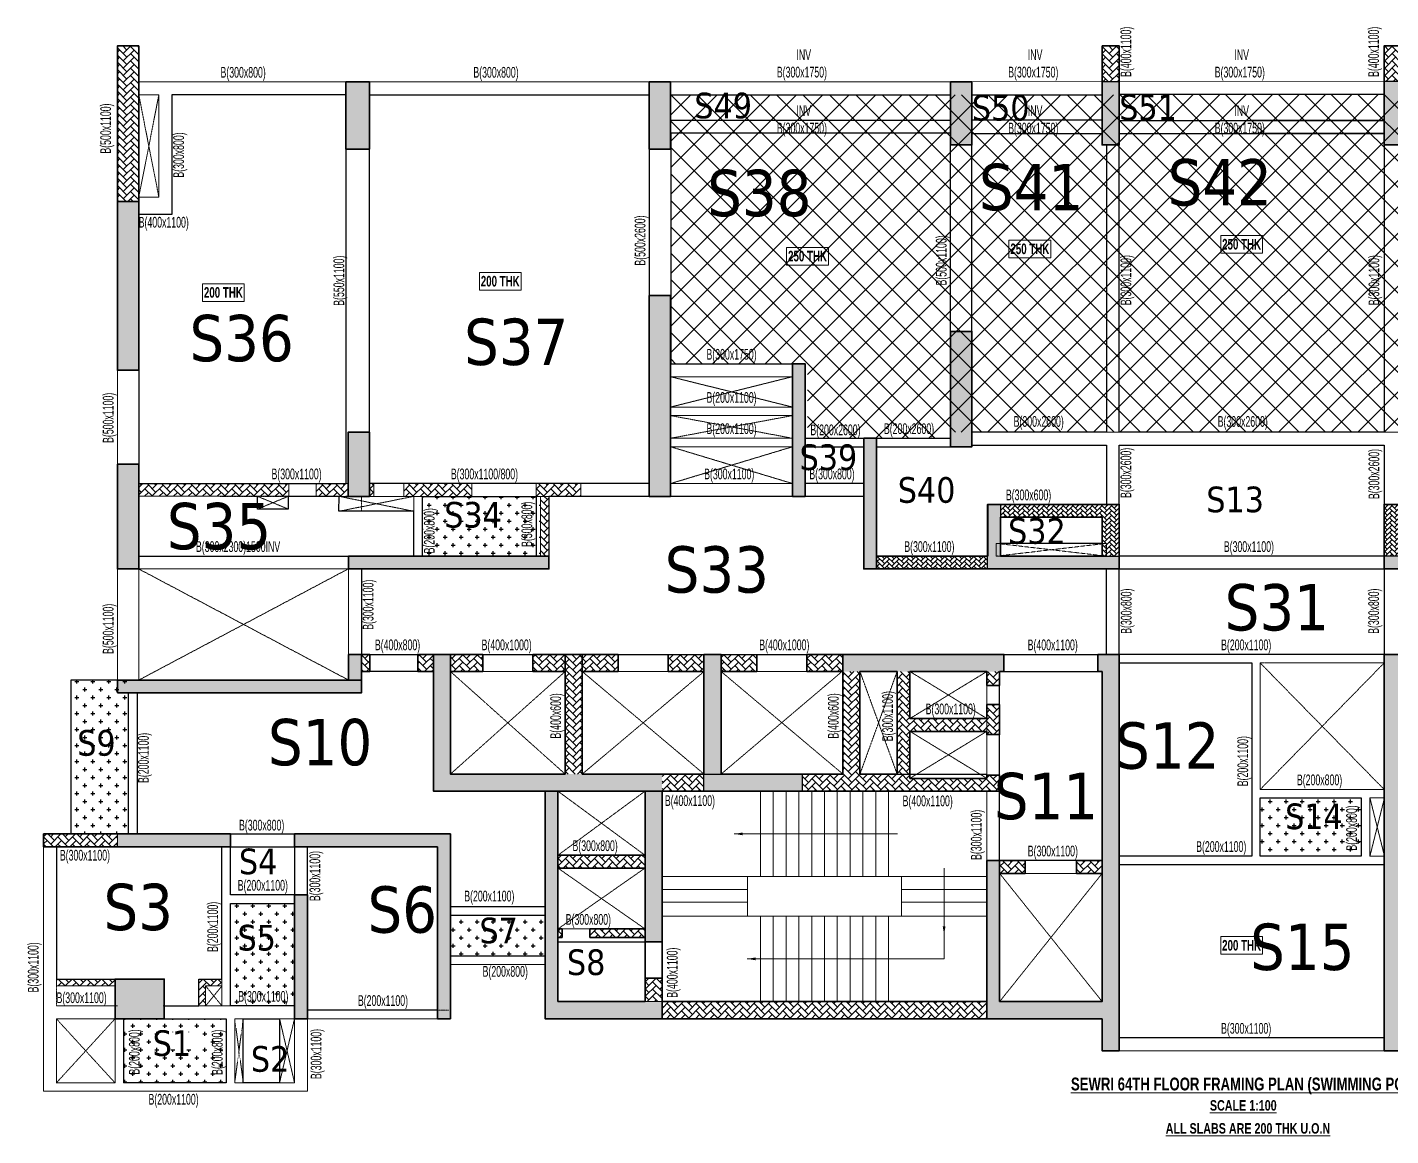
# Model space of a CAD drawing. Header units: millimetres. Extents: x -11 to 66967, y 39 to 25981.
# Drawn here: x -11 to 31904, y 39 to 25981 of the extents above; entities that cross this region are included whole.
import ezdxf

# ---------------------------------------------------------------- set-up
doc = ezdxf.new("R2010")
doc.units = ezdxf.units.MM
doc.linetypes.add('HIDDEN', pattern=[0.375, 0.25, -0.125])
for name, color, linetype, lineweight in [('A-ANNO-DIMS', 8, 'Continuous', 15), ('A-DETL-MISC', 35, 'Continuous', 15), ('A-FLOR-IDEN', 11, 'Continuous', 9), ('A-HIDD-ABVE', 8, 'HIDDEN', 20), ('G-ANNO-TEXT', 231, 'Continuous', 9), ('S-BEAM', 7, 'Continuous', 18), ('S-BEAM-IDEN', 2, 'Continuous', 9), ('S-COL HATCH', 9, 'Continuous', 0), ('S-COLS', 5, 'Continuous', 35)]:
    doc.layers.add(name, color=color, linetype=linetype, lineweight=lineweight)
doc.layers.add('changes', color=7, linetype='Continuous')
doc.layers.add('SUNK SLAB', color=8, linetype='Continuous')
doc.styles.add('Dim.s & Anno.(Misc.)', font='ARIALN.TTF')
doc.styles.add('Swis721 LtCn BT', font='swisscl.ttf', dxfattribs={"width": 0.9, "height": 233.355162})
doc.styles.add('Swis721 LtCn BT_2', font='swisscl.ttf', dxfattribs={"height": 244.992296})
doc.styles.add('Swis721 LtCn BT_B', font='', dxfattribs={"width": 0.9, "height": 246.918336})
doc.styles.get('Swis721 LtCn BT_B').set_extended_font_data('Swis721 LtCn BT', bold=True)
doc.dimstyles.new('A-GFC-100', dxfattribs={"dimscale": 100, "dimtxt": 1.75, "dimasz": 1.5, "dimexe": 1.5, "dimexo": 0, "dimgap": 1, "dimtad": 1, "dimdsep": 46, "dimtxsty": 'Dim.s & Anno.(Misc.)', "dimblk": 'ARCHTICK', "dimcen": 0, "dimdle": 1.5, "dimclrd": 256, "dimclre": 8, "dimclrt": 6, "dimazin": 2, "dimtfac": 1, "dimtix": 1, "dimtmove": 2, "dimatfit": 3, "dimfxl": 1, "dimtolj": 1, "dimlwd": -1, "dimlwe": 9, "dimarcsym": 0})
pattern_1 = [(45, (-31792792.5, 20735559.75), (0, 169.7056275), [360, -120]), (135, (-31792707.64, 20735644.6), (1e-14, 169.7056275), [360, -120])]
pattern_2 = [(45, (-31792792.494, 20735559.75), (0, 113.13708499), [240, -80]), (135, (-31792735.926, 20735616.32), (9e-15, 113.13708499), [240, -80])]
pattern_3 = [(45, (-31609283, 20752631.54), (0, 169.7056275), [360, -120]), (135, (-31609198.14, 20752716.4), (1e-14, 169.7056275), [360, -120])]
pattern_4 = [(0, (-31352088.44, 21119234.65), (187.5, 187.5), [93.75, -281.25]), (90, (-31352041.57, 21119187.78), (-187.5, 187.5), [93.75, -281.25])]

# ---------------------------------------------------------------- blocks, each defined once
blk = doc.blocks.new('A$C2f35dc8c')
at = {"layer": 'S-COL HATCH'}
h = blk.add_hatch(dxfattribs=at)
h.set_pattern_fill('AR-HBONE', color=256, scale=30)
h.set_pattern_definition(pattern_1)
h.paths.add_polyline_path([(1729, 23515), (2229, 23515), (2229, 19876), (1729, 19876)])
h = blk.add_hatch(dxfattribs=at)
h.set_pattern_fill('AR-HBONE', color=256, scale=30)
h.set_pattern_definition(pattern_1)
h.paths.add_polyline_path([(25179, 23515), (24779, 23515), (24779, 22681), (24779, 22681), (25179, 22681)])
h = blk.add_hatch(dxfattribs=at)
h.set_pattern_fill('AR-HBONE', color=256, scale=30)
h.set_pattern_definition(pattern_1)
h.paths.add_polyline_path([(31379, 23515), (31779, 23515), (31779, 22681), (31779, 22681), (31379, 22681)])
at = {"layer": 'S-COL HATCH', "transparency": 33554687}
h = blk.add_hatch(color=256, dxfattribs=at)
h.dxf.hatch_style = 1
h.paths.add_polyline_path([(7079, 21100), (7629, 21100), (7629, 22675), (7079, 22675)])
h = blk.add_hatch(color=256, dxfattribs=at)
h.dxf.hatch_style = 1
h.paths.add_polyline_path([(14679, 22675), (14179, 22675), (14179, 21100), (14679, 21100)])
h = blk.add_hatch(color=256, dxfattribs=at)
h.dxf.hatch_style = 1
h.paths.add_polyline_path([(21229, 21200), (21729, 21200), (21729, 22675), (21229, 22675)])
h = blk.add_hatch(color=256, dxfattribs=at)
h.dxf.hatch_style = 1
h.paths.add_polyline_path([(24779, 22681), (25179, 22681), (25179, 21200), (24779, 21200)])
h = blk.add_hatch(color=256, dxfattribs=at)
h.dxf.hatch_style = 1
h.paths.add_polyline_path([(31779, 22681), (31379, 22681), (31379, 21200), (31779, 21200)])
h = blk.add_hatch(color=256, dxfattribs=at)
h.dxf.hatch_style = 1
h.paths.add_polyline_path([(2229, 19876), (1729, 19876), (1729, 15926), (2229, 15926)])
h = blk.add_hatch(color=256, dxfattribs=at)
h.dxf.hatch_style = 1
h.paths.add_polyline_path([(14179, 17675), (14679, 17675), (14679, 12975), (14179, 12975)])
h = blk.add_hatch(color=256, dxfattribs=at)
h.dxf.hatch_style = 1
h.paths.add_polyline_path([(21729, 16835), (21229, 16835), (21229, 14135), (21729, 14135)])
h = blk.add_hatch(color=256, dxfattribs=at)
h.dxf.hatch_style = 1
h.paths.add_polyline_path([(17529, 12975), (17829, 12975), (17829, 16075), (17529, 16075)])
h = blk.add_hatch(color=256, dxfattribs=at)
h.dxf.hatch_style = 1
h.paths.add_polyline_path([(7629, 14408), (7629, 14464), (7629, 14475), (7129, 14475), (7129, 12975), (7629, 12975)])
h = blk.add_hatch(color=256, dxfattribs=at)
h.dxf.hatch_style = 1
h.paths.add_polyline_path([(19499, 14335), (19199, 14335), (19199, 11275), (19499, 11275), (19499, 11575)])
h = blk.add_hatch(color=256, dxfattribs=at)
h.dxf.hatch_style = 1
h.paths.add_polyline_path([(1729, 11275), (2229, 11275), (2229, 13726), (1729, 13726)])
at = {"layer": 'S-COL HATCH'}
h = blk.add_hatch(dxfattribs=at)
h.set_pattern_fill('AR-HBONE', color=256, scale=30)
h.set_pattern_definition(pattern_1)
h.paths.add_polyline_path([(5739, 13275), (2231, 13275), (2231, 12976), (5739, 12976)])
h = blk.add_hatch(dxfattribs=at)
h.set_pattern_fill('AR-HBONE', color=256, scale=30)
h.set_pattern_definition(pattern_1)
h.paths.add_polyline_path([(7129, 13275), (6379, 13275), (6379, 12974), (6910, 12974), (6910, 12975), (7129, 12975)])
h = blk.add_hatch(dxfattribs=at)
h.set_pattern_fill('AR-HBONE', color=256, scale=30)
h.set_pattern_definition(pattern_1)
h.paths.add_polyline_path([(7730, 13275), (7629, 13275), (7629, 12975), (7730, 12975)])
h = blk.add_hatch(dxfattribs=at)
h.set_pattern_fill('AR-HBONE', color=256, scale=30)
h.set_pattern_definition(pattern_1)
h.paths.add_polyline_path([(10029, 13275), (8430, 13275), (8430, 12975), (10029, 12975)])
h = blk.add_hatch(dxfattribs=at)
h.set_pattern_fill('AR-HBONE', color=256, scale=30)
h.set_pattern_definition(pattern_1)
h.paths.add_polyline_path([(11529, 13275), (11529, 12975), (12579, 12975), (12579, 13275)])
h = blk.add_hatch(dxfattribs=at)
h.set_pattern_fill('AR-HBONE', color=256, scale=30)
h.set_pattern_definition(pattern_1)
h.paths.add_polyline_path([(11829, 12975), (11629, 12975), (11629, 11575), (11829, 11575)])
at = {"layer": 'S-COL HATCH', "transparency": 33554687}
h = blk.add_hatch(color=256, dxfattribs=at)
h.dxf.hatch_style = 1
h.paths.add_polyline_path([(22099, 12785), (22399, 12785), (22399, 11575), (25179, 11575), (25179, 11275), (22099, 11275)])
at = {"layer": 'S-COL HATCH'}
h = blk.add_hatch(dxfattribs=at)
h.set_pattern_fill('AR-HBONE', color=256, scale=20)
h.set_pattern_definition(pattern_2)
h.paths.add_polyline_path([(24779, 12485), (24779, 11575), (24779, 11575), (24779, 11575), (25179, 11575), (25179, 12785), (22399, 12785), (22399, 12485), (22399, 12485)])
h = blk.add_hatch(dxfattribs=at)
h.set_pattern_fill('AR-HBONE', color=256, scale=20)
h.set_pattern_definition(pattern_2)
h.paths.add_polyline_path([(31779, 12485), (31779, 11575), (31779, 11575), (31779, 11575), (31379, 11575), (31379, 12785), (34159, 12785), (34159, 12485), (34159, 12485)])
at = {"layer": 'S-COL HATCH', "transparency": 33554687}
h = blk.add_hatch(color=256, dxfattribs=at)
h.dxf.hatch_style = 1
h.paths.add_polyline_path([(34459, 12785), (34159, 12785), (34159, 11575), (31379, 11575), (31379, 11275), (34459, 11275)])
h = blk.add_hatch(color=256, dxfattribs=at)
h.dxf.hatch_style = 1
h.paths.add_polyline_path([(11829, 11575), (11629, 11575), (7439, 11575), (7439, 11275), (11829, 11275)])
h.paths.add_polyline_path([(7439, 11575), (7140, 11575), (7140, 11275), (7439, 11275)])
at = {"layer": 'S-COL HATCH'}
h = blk.add_hatch(dxfattribs=at)
h.set_pattern_fill('AR-HBONE', color=256, scale=20)
h.set_pattern_definition(pattern_2)
h.paths.add_polyline_path([(19499, 11575), (19499, 11275), (22099, 11275), (22099, 11575)])
at = {"layer": 'S-COL HATCH', "transparency": 33554687}
h = blk.add_hatch(color=256, dxfattribs=at)
h.dxf.hatch_style = 1
h.paths.add_polyline_path([(7140, 8675), (7439, 8675), (7439, 9275), (7140, 9275)])
at = {"layer": 'S-COL HATCH'}
h = blk.add_hatch(dxfattribs=at)
h.set_pattern_fill('AR-HBONE', color=256, scale=30)
h.set_pattern_definition(pattern_3)
h.paths.add_polyline_path([(7640, 8875), (7640, 9275), (7440, 9275), (7440, 8875)])
h = blk.add_hatch(dxfattribs=at)
h.set_pattern_fill('AR-HBONE', color=256, scale=30)
h.set_pattern_definition(pattern_3)
h.paths.add_polyline_path([(9125, 8875), (9125, 9275), (8760, 9275), (8760, 8875), (8849, 8875)])
at = {"layer": 'S-COL HATCH', "transparency": 33554687}
h = blk.add_hatch(color=256, dxfattribs=at)
h.dxf.hatch_style = 1
h.paths.add_polyline_path([(14479, 6075), (14479, 6475), (9525, 6475), (9525, 9275), (9125, 9275), (9125, 6075)])
at = {"layer": 'S-COL HATCH'}
h = blk.add_hatch(dxfattribs=at)
h.set_pattern_fill('AR-HBONE', color=256, scale=30)
h.set_pattern_definition(pattern_3)
h.paths.add_polyline_path([(10283, 8875), (10283, 9275), (9525, 9275), (9525, 8875)])
h = blk.add_hatch(dxfattribs=at)
h.set_pattern_fill('AR-HBONE', color=256, scale=30)
h.set_pattern_definition(pattern_3)
h.paths.add_polyline_path([(12209, 9275), (11453, 9275), (11453, 8875), (12209, 8875)])
h = blk.add_hatch(dxfattribs=at)
h.set_pattern_fill('AR-HBONE', color=256, scale=30)
h.set_pattern_definition(pattern_1)
h.paths.add_polyline_path([(12209, 6475), (12609, 6475), (12609, 9275), (12209, 9275)])
h = blk.add_hatch(dxfattribs=at)
h.set_pattern_fill('AR-HBONE', color=256, scale=30)
h.set_pattern_definition(pattern_3)
h.paths.add_polyline_path([(13450, 9275), (12609, 9275), (12609, 8875), (13450, 8875)])
h = blk.add_hatch(dxfattribs=at)
h.set_pattern_fill('AR-HBONE', color=256, scale=30)
h.set_pattern_definition(pattern_3)
h.paths.add_polyline_path([(15460, 8875), (15460, 9275), (14620, 9275), (14620, 8875)])
at = {"layer": 'S-COL HATCH', "transparency": 33554687}
h = blk.add_hatch(color=256, dxfattribs=at)
h.dxf.hatch_style = 1
h.paths.add_polyline_path([(15459, 9275), (15859, 9275), (15859, 6475), (15459, 6475)])
at = {"layer": 'S-COL HATCH'}
h = blk.add_hatch(dxfattribs=at)
h.set_pattern_fill('AR-HBONE', color=256, scale=30)
h.set_pattern_definition(pattern_3)
h.paths.add_polyline_path([(16700, 8875), (16700, 9275), (15860, 9275), (15860, 8875)])
h = blk.add_hatch(dxfattribs=at)
h.set_pattern_fill('AR-HBONE', color=256, scale=30)
h.set_pattern_definition(pattern_3)
h.paths.add_polyline_path([(18710, 8875), (18710, 9275), (17870, 9275), (17870, 8875), (18200, 8875)])
at = {"layer": 'S-COL HATCH', "transparency": 33554687}
h = blk.add_hatch(color=256, dxfattribs=at)
h.dxf.hatch_style = 1
h.paths.add_polyline_path([(18709, 9275), (22479, 9275), (22479, 8875), (18709, 8875)])
h = blk.add_hatch(color=256, dxfattribs=at)
h.dxf.hatch_style = 1
h.paths.add_polyline_path([(22379, 4450), (22079, 4450), (22079, 1150), (22079, 750), (24779, 750), (24779, 0), (25179, 0), (25179, 1150), (25179, 1150), (25179, 9275), (24679, 9275), (24679, 8875), (24779, 8875), (24779, 1150), (24779, 1150), (22379, 1150), (22379, 1150)])
h = blk.add_hatch(color=256, dxfattribs=at)
h.dxf.hatch_style = 1
h.paths.add_polyline_path([(34179, 4450), (34479, 4450), (34479, 1150), (34479, 750), (31779, 750), (31779, 0), (31379, 0), (31379, 1150), (31379, 1150), (31379, 9275), (31879, 9275), (31879, 8875), (31779, 8875), (31779, 1150), (31779, 1150), (34179, 1150), (34179, 1150)])
h = blk.add_hatch(color=256, dxfattribs=at)
h.dxf.hatch_style = 1
h.paths.add_polyline_path([(1729, 8675), (1729, 8375), (7439, 8375), (7439, 8675)])
at = {"layer": 'S-COL HATCH'}
h = blk.add_hatch(dxfattribs=at)
h.set_pattern_fill('AR-HBONE', color=256, scale=30)
h.set_pattern_definition(pattern_1)
h.paths.add_polyline_path([(19979, 8875), (20279, 8875), (20279, 7775), (22079, 7775), (22079, 8100), (22379, 8100), (22379, 7398), (22079, 7398), (22079, 7475), (20279, 7475), (20279, 6375), (22079, 6375), (22079, 6453), (22379, 6453), (22379, 6075), (17759, 6075), (17759, 6475), (19979, 6475)])
h = blk.add_hatch(dxfattribs=at)
h.set_pattern_fill('AR-HBONE', color=256, scale=30)
h.set_pattern_definition(pattern_1)
h.paths.add_polyline_path([(18709, 6475), (19109, 6475), (19109, 8875), (18709, 8875)])
h = blk.add_hatch(dxfattribs=at)
h.set_pattern_fill('AR-HBONE', color=256, scale=30)
h.set_pattern_definition(pattern_1)
h.paths.add_polyline_path([(22079, 8875), (22379, 8875), (22379, 8550), (22079, 8550)])
h = blk.add_hatch(dxfattribs=at)
h.set_pattern_fill('AR-HBONE', color=256, scale=30)
h.set_pattern_definition(pattern_1)
h.paths.add_polyline_path([(15459, 6475), (14479, 6475), (14479, 6075), (15459, 6075)])
at = {"layer": 'S-COL HATCH', "transparency": 33554687}
h = blk.add_hatch(color=256, dxfattribs=at)
h.dxf.hatch_style = 1
h.paths.add_polyline_path([(15459, 6475), (17759, 6475), (17759, 6075), (15459, 6075)])
h = blk.add_hatch(color=256, dxfattribs=at)
h.dxf.hatch_style = 1
h.paths.add_polyline_path([(12039, 6075), (11739, 6075), (11739, 750), (12039, 750), (14479, 750), (14479, 1150), (12039, 1150), (12039, 2850), (12039, 2850), (12039, 2850)])
h = blk.add_hatch(color=256, dxfattribs=at)
h.dxf.hatch_style = 1
h.paths.add_polyline_path([(14479, 6075), (14079, 6075), (14079, 6075), (14079, 4575), (14079, 4575), (14079, 4275), (14079, 2550), (14479, 2550)])
at = {"layer": 'S-COL HATCH'}
h = blk.add_hatch(dxfattribs=at)
h.set_pattern_fill('AR-HBONE', color=256, scale=30)
h.set_pattern_definition(pattern_1)
h.paths.add_polyline_path([(1729, 4775), (1729, 5075), (0, 5075), (0, 4775)])
at = {"layer": 'S-COL HATCH', "transparency": 33554687}
h = blk.add_hatch(color=256, dxfattribs=at)
h.dxf.hatch_style = 1
h.paths.add_polyline_path([(4375, 5075), (1729, 5075), (1729, 4775), (4375, 4775)])
h = blk.add_hatch(color=256, dxfattribs=at)
h.dxf.hatch_style = 1
h.paths.add_polyline_path([(9525, 5075), (5875, 5075), (5875, 4775), (9225, 4775), (9225, 750), (9525, 750)])
at = {"layer": 'S-COL HATCH'}
h = blk.add_hatch(dxfattribs=at)
h.set_pattern_fill('AR-HBONE', color=256, scale=30)
h.set_pattern_definition(pattern_1)
h.paths.add_polyline_path([(14079, 4575), (12039, 4575), (12039, 4275), (14079, 4275)])
h = blk.add_hatch(dxfattribs=at)
h.set_pattern_fill('AR-HBONE', color=256, scale=30)
h.set_pattern_definition([(45, (-31792792.5, 20683630.75), (0, 169.7056275), [360, -120]), (135, (-31792707.64, 20683715.6), (1e-14, 169.7056275), [360, -120])])
h.paths.add_polyline_path([(22979, 4150), (22979, 4450), (22379, 4450), (22379, 4150)])
h.paths.add_polyline_path([(24779, 4150), (24779, 4450), (24179, 4450), (24179, 4150)])
at = {"layer": 'S-COL HATCH', "transparency": 33554687}
h = blk.add_hatch(color=256, dxfattribs=at)
h.dxf.hatch_style = 1
h.paths.add_polyline_path([(6175, 3648), (5875, 3648), (5875, 750), (6175, 750)])
at = {"layer": 'S-COL HATCH'}
h = blk.add_hatch(dxfattribs=at)
h.set_pattern_fill('AR-HBONE', color=256, scale=30)
h.set_pattern_definition(pattern_1)
h.paths.add_polyline_path([(12139, 2850), (12039, 2850), (12039, 2650), (12139, 2650)])
h = blk.add_hatch(dxfattribs=at)
h.set_pattern_fill('AR-HBONE', color=256, scale=30)
h.set_pattern_definition(pattern_1)
h.paths.add_polyline_path([(12789, 2850), (12789, 2650), (14079, 2650), (14079, 2850)])
h = blk.add_hatch(dxfattribs=at)
h.set_pattern_fill('AR-HBONE', color=256, scale=30)
h.set_pattern_definition([(45, (-31792792.5, 20635841.75), (0, 169.7056275), [360, -120]), (135, (-31792707.64, 20635926.6), (1e-14, 169.7056275), [360, -120])])
h.paths.add_polyline_path([(4175, 1675), (4175, 1515), (3795, 1515), (3795, 1048), (3635, 1048), (3635, 1675)])
h.paths.add_polyline_path([(300, 1675), (1675, 1675), (1675, 1515), (300, 1515)])
at = {"layer": 'S-COL HATCH', "transparency": 33554687}
h = blk.add_hatch(color=256, dxfattribs=at)
h.dxf.hatch_style = 1
h.paths.add_polyline_path([(2825, 1675), (1675, 1675), (1675, 750), (2825, 750)])
at = {"layer": 'S-COL HATCH'}
h = blk.add_hatch(dxfattribs=at)
h.set_pattern_fill('AR-HBONE', color=256, scale=30)
h.set_pattern_definition(pattern_1)
h.paths.add_polyline_path([(14479, 1700), (14079, 1700), (14079, 1150), (14479, 1150)])
h = blk.add_hatch(dxfattribs=at)
h.set_pattern_fill('AR-HBONE', color=256, scale=30)
h.set_pattern_definition(pattern_1)
h.paths.add_polyline_path([(14479, 1150), (22079, 1150), (22079, 750), (14479, 750)])
at = {"layer": 'changes'}
for p, q in [((24779, 22681, 0), (25179, 22681, 0)), ((31779, 22681, 0), (31379, 22681, 0)), ((25179, 11575, 0), (25179, 11275, 0)), ((31379, 11575, 0), (31379, 11275, 0))]:
    blk.add_line(p, q, dxfattribs=at)
at = {"layer": 'changes', "elevation": 0}
for points in [[(22099, 12785), (22399, 12785), (22399, 11575), (25179, 11575), (25179, 11275), (22099, 11275)], [(34459, 12785), (34159, 12785), (34159, 11575), (31379, 11575), (31379, 11275), (34459, 11275)], [(15459, 6475), (17759, 6475), (17759, 6075), (15459, 6075)]]:
    blk.add_lwpolyline(points, close=True, dxfattribs=at)
at = {"layer": 'S-BEAM', "linetype": 'HIDDEN'}
blk.add_line((15859, 9275, 0), (16675, 9275, 0), dxfattribs=at)
at = {"layer": 'S-BEAM', "color": 5, "elevation": 0}
for points in [[(5739, 13276), (2231, 13276), (2231, 12976), (5739, 12976)], [(6379, 13275), (7129, 13275), (7129, 12974), (6379, 12974)], [(7629, 13275), (7730, 13275), (7730, 12975), (7629, 12975)], [(8430, 13275), (10029, 13275), (10029, 12975), (8430, 12975)], [(11529, 13275), (12579, 13275), (12579, 12975), (11529, 12975)], [(11629, 12975), (11829, 12975), (11829, 11575), (11629, 11575)]]:
    blk.add_lwpolyline(points, close=True, dxfattribs=at)
at = {"layer": 'S-COL HATCH'}
blk.add_line((22399, 12485, 0), (22399, 12785, 0), dxfattribs=at)
at = {"layer": 'S-COL HATCH', "transparency": 33554687}
blk.add_line((1729, 5075, 0), (1729, 4775, 0), dxfattribs=at)
at = {"layer": 'S-COLS'}
for p, q in [((2229, 23515, 0), (2229, 23515, 0)), ((2229, 19876, 0), (1729, 19876, 0)), ((7140, 11275, 0), (7140, 11575, 0)), ((19499, 11575, 0), (19499, 11275, 0)), ((7640, 9275, 0), (7439, 9275, 0)), ((7640, 8875, 0), (7640, 9275, 0)), ((8760, 9275, 0), (8760, 8875, 0)), ((8760, 9275, 0), (9125, 9275, 0)), ((9525, 9275, 0), (10283, 9275, 0)), ((10283, 8875, 0), (10283, 9275, 0)), ((11453, 9275, 0), (11453, 8875, 0)), ((11453, 9275, 0), (12209, 9275, 0)), ((12609, 9275, 0), (13450, 9275, 0)), ((13450, 8875, 0), (13450, 9275, 0)), ((14620, 9275, 0), (14620, 8875, 0)), ((16700, 8875, 0), (16700, 9275, 0)), ((17870, 9275, 0), (17870, 8875, 0)), ((17870, 9275, 0), (18709, 9275, 0)), ((7640, 8875, 0), (7439, 8875, 0)), ((8760, 8875, 0), (9125, 8875, 0)), ((10283, 8875, 0), (9525, 8875, 0)), ((11453, 8875, 0), (12209, 8875, 0)), ((12609, 8875, 0), (13450, 8875, 0)), ((14620, 8875, 0), (15459, 8875, 0)), ((15859, 8875, 0), (16700, 8875, 0)), ((17870, 8875, 0), (18709, 8875, 0)), ((9525, 5075, 0), (5875, 5075, 0)), ((5875, 5075, 0), (5875, 4775, 0)), ((9525, 5075, 0), (9525, 750, 0)), ((5875, 4775, 0), (9225, 4775, 0)), ((9225, 4775, 0), (9225, 750, 0)), ((22079, 4450, 0), (22079, 1150, 0)), ((22379, 4450, 0), (22379, 1150, 0)), ((14079, 2550, 0), (14479, 2550, 0)), ((14079, 1700, 0), (14479, 1700, 0)), ((22079, 1150, 0), (22079, 750, 0)), ((9525, 750, 0), (9225, 750, 0))]:
    blk.add_line(p, q, dxfattribs=at)
at = {"layer": 'S-COLS', "elevation": 0}
for points in [[(2229, 23515), (2229, 15926), (1729, 15926), (1729, 23515)], [(24779, 23515), (25179, 23515), (25179, 21200), (24779, 21200)], [(31779, 23515), (31379, 23515), (31379, 21200), (31779, 21200)], [(7079, 22675), (7629, 22675), (7629, 21100), (7079, 21100)], [(14679, 22675), (14179, 22675), (14179, 21100), (14679, 21100)], [(21229, 21200), (21729, 21200), (21729, 22675), (21229, 22675)], [(14179, 17675), (14679, 17675), (14679, 12975), (14179, 12975)], [(21229, 16835), (21229, 14135), (21729, 14135), (21729, 16835)], [(17529, 16075), (17829, 16075), (17829, 12975), (17529, 12975)], [(19199, 14335), (19199, 11275), (25179, 11275), (25179, 12785), (22099, 12785), (22099, 11575), (19499, 11575), (19499, 14335), (19199, 14335)], [(37359, 14335), (37359, 11275), (31379, 11275), (31379, 12785), (34459, 12785), (34459, 11575), (37059, 11575), (37059, 14335), (37359, 14335)], [(1729, 13726), (2229, 13726), (2229, 11275), (1729, 11275)], [(24779, 12485), (22399, 12485), (22399, 11575), (24779, 11575)], [(1729, 8375), (7439, 8375), (7439, 8675), (1729, 8675)], [(19109, 6475), (19979, 6475), (19979, 8875), (19109, 8875)], [(0, 5075), (4375, 5075), (4375, 4775), (0, 4775)], [(14079, 4575), (12039, 4575), (12039, 4275), (14079, 4275)], [(5875, 3648), (6175, 3648), (6175, 750), (5875, 750)], [(1675, 750), (2825, 750), (2825, 1675), (1675, 1675)]]:
    blk.add_lwpolyline(points, close=True, dxfattribs=at)
for points in [[(14179, 21100), (14179, 22675), (14679, 22675), (14679, 21100)], [(14679, 17675), (14679, 12975), (14179, 12975), (14179, 17675)], [(7129, 12975), (7129, 14475), (7629, 14475), (7629, 12975), (7079, 12975)], [(7140, 11275), (11829, 11275), (11829, 11575), (7140, 11575)], [(18709, 9275), (22479, 9275), (22479, 8875), (22379, 8875), (22379, 8550), (22079, 8550), (22079, 8875), (21179, 8875), (20279, 8875), (20279, 7775), (22079, 7775), (22079, 8100), (22379, 8100), (22379, 7398), (22079, 7398), (22079, 7475), (20279, 7475), (20279, 6375), (21179, 6375), (22079, 6375), (22079, 6453), (22379, 6453), (22379, 6075), (20279, 6075), (20279, 6075), (9125, 6075), (9125, 9275), (9525, 9275), (9525, 6475), (12209, 6475), (12209, 9275)], [(12209, 9275), (12609, 9275)], [(12609, 9275), (12609, 6475), (15459, 6475), (15459, 9275)], [(15459, 9275), (15859, 9275)], [(15859, 9275), (15859, 6475), (18709, 6475), (18709, 9275)], [(25179, 1150), (25179, 9275), (24679, 9275), (24679, 8875), (24779, 8875), (24779, 1150), (22379, 1150)], [(31379, 1150), (31379, 9275), (31879, 9275), (31879, 8875), (31779, 8875), (31779, 1150), (34179, 1150)], [(11739, 6075), (11739, 750), (12039, 750)], [(12039, 1150), (12039, 6075)], [(14079, 6075), (14079, 1150)], [(14079, 750), (14479, 750), (14479, 6075)], [(22379, 4150), (22979, 4150), (22979, 4450), (22079, 4450)], [(24779, 4150), (24179, 4150), (24179, 4450), (24779, 4450)], [(12139, 2850), (12039, 2850)], [(12039, 2650), (12139, 2650)], [(12139, 2650), (12139, 2850)], [(12789, 2850), (12789, 2650)], [(14079, 2850), (12789, 2850)], [(12789, 2650), (14079, 2650)], [(14079, 1150), (12039, 1150)], [(22079, 1150), (14479, 1150), (14479, 750), (24779, 750)], [(24779, 750), (24779, 0), (25179, 0), (25179, 1150)], [(31779, 750), (31779, 0), (31379, 0), (31379, 1150)], [(12039, 750), (14079, 750)]]:
    blk.add_lwpolyline(points, dxfattribs=at)
at = {"layer": 'S-COLS', "color": 5, "elevation": 0}
blk.add_lwpolyline([(7140, 9275), (7439, 9275), (7439, 8675), (7140, 8675)], close=True, dxfattribs=at)
blk = doc.blocks.new('_ARCHTICK')
at = {"color": 0, "linetype": 'ByBlock', "const_width": 0.15}
blk.add_lwpolyline([(-0.5, -0.5), (0.5, 0.5)], dxfattribs=at)

msp = doc.modelspace()

# ---------------------------------------------------------------- hatches: boundary and pattern name
at = {"layer": 'S-COL HATCH'}
h = msp.add_hatch(dxfattribs=at)
h.set_pattern_fill('ANSI37', color=256, scale=3500)
h.set_pattern_definition([(45, (-31353120.54, 20675134.8), (-309.359217, 309.359217), []), (135, (-31353120.54, 20675134.8), (-309.359217, -309.359217), [])])
h.paths.add_polyline_path([(42250, 24403), (15050, 24403), (15050, 18103), (18250, 18103), (18250, 16363), (21600, 16363), (21600, 16503), (35700, 16503), (35692, 16363), (39050, 16363), (39050, 18103), (42250, 18103)])
at = {"layer": 'SUNK SLAB'}
h = msp.add_hatch(dxfattribs=at)
h.set_pattern_fill('CROSS', color=8, scale=750, style=0)
h.set_pattern_definition(pattern_4)
h.paths.add_polyline_path([(9240, 15003), (9240, 13603), (12000, 13603), (12000, 15003)])
h.paths.add_polyline_path([(9667, 13605), (9667, 14878), (9139, 14878), (9139, 13605)], flags=9)
h = msp.add_hatch(dxfattribs=at)
h.set_pattern_fill('CROSS', color=8, scale=750, style=0)
h.set_pattern_definition(pattern_4)
h.paths.add_polyline_path([(2360, 10703), (1010, 10703), (1010, 7103), (2360, 7103)])
h = msp.add_hatch(dxfattribs=at)
h.set_pattern_fill('CROSS', color=8, scale=750, style=0)
h.set_pattern_definition(pattern_4)
h.paths.add_polyline_path([(31210, 7943), (28850, 7943), (28850, 6583), (31210, 6583)])
h = msp.add_hatch(dxfattribs=at)
h.set_pattern_fill('CROSS', color=8, scale=750, style=0)
h.set_pattern_definition([(0, (-31352088.44, 21119234.64), (187.5, 187.5), [93.75, -281.25]), (90, (-31352041.57, 21119187.76), (-187.5, 187.5), [93.75, -281.25])])
h.paths.add_polyline_path([(6245, 5475), (4745, 5475), (4745, 3075), (6245, 3075)])
h.paths.add_polyline_path([(4866, 3033), (6264, 3033), (6264, 3560), (4866, 3560)], flags=9)
h = msp.add_hatch(dxfattribs=at)
h.set_pattern_fill('CROSS', color=8, scale=750, style=0)
h.set_pattern_definition(pattern_4)
h.paths.add_polyline_path([(12110, 4243), (12110, 5203), (9895, 5203), (9895, 4243)])
h = msp.add_hatch(dxfattribs=at)
h.set_pattern_fill('CROSS', color=8, scale=750, style=0)
h.set_pattern_definition(pattern_4)
h.paths.add_polyline_path([(4645, 1277), (4645, 2778), (2245, 2776), (2245, 1275)])
h.paths.add_polyline_path([(3079, 2049), (3079, 2461), (4056, 2461), (4056, 2049)], flags=0)
h.paths.add_polyline_path([(2708, 1406), (2708, 2680), (2180, 2680), (2180, 1406)], flags=9)
h.paths.add_polyline_path([(4703, 1400), (4703, 2673), (4176, 2673), (4176, 1400)], flags=9)
h.paths.add_polyline_path([(3033, 1996), (4083, 1996), (4083, 2514), (3033, 2514)], flags=24)

# ---------------------------------------------------------------- linework, layer by layer
at = {"layer": 'A-ANNO-DIMS', "ltscale": 500, "elevation": 0}
msp.add_lwpolyline([(20660, 4178), (21450, 4178), (21450, 4743)], dxfattribs=at)
at = {"layer": 'A-DETL-MISC'}
for p, q in [((17150, 8103, 0), (17150, 6103, 0)), ((17450, 8103, 0), (17450, 6103, 0)), ((17750, 8103, 0), (17750, 6103, 0)), ((18050, 8103, 0), (18050, 6103, 0)), ((18350, 8103, 0), (18350, 6103, 0)), ((18650, 8103, 0), (18650, 6103, 0)), ((18950, 8103, 0), (18950, 6103, 0)), ((19250, 8103, 0), (19250, 6103, 0)), ((19550, 8103, 0), (19550, 6103, 0)), ((19850, 8103, 0), (19850, 6103, 0)), ((20150, 8103, 0), (20150, 6103, 0)), ((17150, 3178, 0), (17150, 5178, 0)), ((17450, 3178, 0), (17450, 5178, 0)), ((17750, 3178, 0), (17750, 5178, 0)), ((18050, 3178, 0), (18050, 5178, 0)), ((18350, 3178, 0), (18350, 5178, 0)), ((18650, 3178, 0), (18650, 5178, 0)), ((18950, 3178, 0), (18950, 5178, 0)), ((19250, 3178, 0), (19250, 5178, 0)), ((19550, 3178, 0), (19550, 5178, 0)), ((19850, 3178, 0), (19850, 5178, 0)), ((20150, 3178, 0), (20150, 5178, 0))]:
    msp.add_line(p, q, dxfattribs=at)
at = {"layer": 'A-DETL-MISC', "elevation": 0}
for points in [[(16850, 6103), (14850, 6103)], [(20450, 6103), (22450, 6103)], [(16850, 5803), (14850, 5803)], [(20450, 5803), (22450, 5803)], [(16850, 5503), (14850, 5503)], [(20450, 5503), (22450, 5503)], [(16850, 5178), (14850, 5178)], [(20450, 5178), (22450, 5178)]]:
    msp.add_lwpolyline(points, dxfattribs=at)
msp.add_lwpolyline([(20450, 6103), (20450, 5178), (16850, 5178), (16850, 6103)], close=True, dxfattribs=at)
at = {"layer": 'A-FLOR-IDEN', "color": 8, "elevation": 0, "flags": 128}
for points in [[(28901, 21105), (28901, 20693), (27924, 20693), (27924, 21105)], [(18742, 20828), (18742, 20416), (17764, 20416), (17764, 20828)], [(23946, 20997), (23946, 20585), (22968, 20585), (22968, 20997)], [(11549, 20241), (11549, 19829), (10571, 19829), (10571, 20241)], [(5068, 19977), (5068, 19565), (4091, 19565), (4091, 19977)], [(28901, 4698), (28901, 4286), (27924, 4286), (27924, 4698)]]:
    msp.add_lwpolyline(points, close=True, dxfattribs=at)
at = {"layer": 'A-HIDD-ABVE', "linetype": 'HIDDEN'}
for p, q in [((3070, 24403, 0), (2600, 22003, 0)), ((3070, 22003, 0), (2600, 24403, 0)), ((15050, 17803, 0), (17900, 17093, 0)), ((15050, 17093, 0), (17900, 17803, 0)), ((17900, 17803, 0), (17900, 17803, 0)), ((15050, 16893, 0), (17850, 16372, 0)), ((15050, 16363, 0), (17900, 16893)), ((15050, 16163, 0), (17900, 15303, 0)), ((15050, 15303, 0), (17900, 16163, 0)), ((5376, 14704, 0), (6100, 15004, 0)), ((6100, 14704, 0), (5376, 15004, 0)), ((9040, 14653, 0), (7280, 15004, 0)), ((7280, 14653, 0), (9040, 15003, 0)), ((22670, 13903, 0), (25250, 13603, 0)), ((22670, 13603, 0), (25250, 13903, 0)), ((2600, 13303, 0), (7510, 10703, 0)), ((2600, 10703, 0), (7498, 13303, 0)), ((9895, 10903, 0), (12580, 8503, 0)), ((9895, 8503, 0), (12580, 10903, 0)), ((12980, 10903, 0), (15830, 8503, 0)), ((12980, 8503, 0), (15830, 10903, 0)), ((16230, 10903, 0), (19080, 8503, 0)), ((16230, 8503, 0), (19060, 10903, 0)), ((19480, 10903, 0), (20350, 8503, 0)), ((19480, 8503, 0), (20350, 10903, 0)), ((20650, 10903, 0), (22450, 9803, 0)), ((20650, 9803, 0), (22450, 10903, 0)), ((28849, 11103, 0), (31750, 8143, 0)), ((28850, 8143, 0), (31750, 11103, 0)), ((20650, 9503, 0), (22450, 8403, 0)), ((20650, 8403, 0), (22450, 9503, 0)), ((12410, 8103, 0), (14450, 6603, 0)), ((12410, 6603, 0), (14450, 8103, 0)), ((31418, 7943, 0), (31758, 6583, 0)), ((31418, 6583, 0), (31758, 7943, 0)), ((12410, 6303, 0), (14450, 4878, 0)), ((12410, 4878, 0), (14449, 6303, 0)), ((22750, 6178, 0), (25150, 3178, 0)), ((22750, 3178, 0), (25150, 6178, 0)), ((4165, 3543, 0), (4545, 3078, 0)), ((4165, 3078, 0), (4545, 3543, 0)), ((2045, 1275, 0), (670, 2776, 0)), ((670, 1275, 0), (2045, 2776, 0)), ((4845, 2778, 0), (5046, 1278, 0)), ((4845, 1278, 0), (5045, 2778, 0)), ((5895, 2778, 0), (6246, 1278, 0)), ((5895, 1278, 0), (6245, 2778, 0))]:
    msp.add_line(p, q, dxfattribs=at)
at = {"layer": 'changes'}
msp.add_line((20350, 8503, 0), (22450, 8503, 0), dxfattribs=at)
at = {"layer": 'changes', "color": 1, "elevation": 0}
for points in [[(3370, 24403), (3370, 21603), (2600, 21603), (2601, 15304), (7450, 15303), (7450, 24403)], [(8000, 24403), (14550, 24403), (14550, 15303), (8000, 15303)], [(15050, 24403), (21600, 24403), (21600, 23803), (15050, 23803)], [(22100, 24398), (25150, 24398), (25150, 23808), (22100, 23808)], [(31750, 24410), (25550, 24410), (25550, 23803), (31750, 23803)], [(21600, 16363), (21600, 23503), (15050, 23503), (15050, 18103), (18200, 18103), (18200, 16363)], [(22100, 23497), (25150, 23497), (25150, 23228), (25250, 23228), (25250, 16503), (22100, 16503)], [(25550, 23498), (31750, 23498), (31750, 16503), (25550, 16503)], [(18200, 16163), (19570, 16163), (19570, 15303), (18200, 15303)], [(22470, 13603), (19870, 13603), (19870, 16163), (22100, 16163), (22100, 16203), (25250, 16203), (25250, 14813), (22470, 14813)], [(25550, 16203), (31750, 16203), (31750, 13603), (25550, 13603)], [(7810, 13303), (7810, 11303), (25250, 11303), (25250, 13303), (19570, 13303), (19570, 15003), (12200, 15003), (12200, 13303)], [(9240, 15003), (11900, 15003), (11900, 13603), (9240, 13603)], [(22770, 14513), (25150, 14513), (25150, 13903), (22770, 13903)], [(25550, 13303), (31750, 13303), (31750, 11303), (25550, 11303)], [(2560, 10403), (2560, 7103), (9895, 7103), (9895, 5403), (12110, 5403), (12110, 8103), (9495, 8103), (9495, 10903), (7810, 10903), (7810, 10403)], [(22750, 10903), (25150, 10903), (25150, 6478), (22750, 6478)], [(25550, 11103), (27320, 11103), (28650, 11103), (28650, 9573), (28650, 6583), (25550, 6583)], [(2010, 7103), (2360, 7103), (2360, 7452), (2360, 10052), (2360, 10403), (2100, 10403), (2100, 10403), (2100, 10703), (1010, 10703), (1010, 7103)], [(28850, 7943), (31210, 7943), (31210, 6583), (28850, 6583)], [(4545, 6803), (670, 6803), (670, 3801), (670, 3701), (3195, 3702), (3195, 3075), (4005, 3075), (4005, 3700), (4545, 3700)], [(4745, 6801), (6245, 6801), (6245, 5675), (4745, 5675)], [(6545, 6803), (9595, 6803), (9595, 2978), (6545, 2978)], [(25550, 6383), (31750, 6383), (31750, 2328), (25550, 2328)], [(4745, 5475), (6245, 5475), (6245, 3075), (4745, 3075)], [(9895, 5203), (12110, 5203), (12110, 4243), (9895, 4243)], [(12410, 4578), (14450, 4578), (14450, 3178), (12410, 3178)], [(2251, 2776), (4645, 2776), (4645, 1275), (2251, 1275)], [(5045, 2778), (5895, 2778), (5895, 1278), (5046, 1278)]]:
    msp.add_lwpolyline(points, close=True, dxfattribs=at)
msp.add_lwpolyline([(9040, 13603), (9040, 14653), (7280, 14653), (7291, 15002), (6100, 15002), (6100, 14704), (5376, 14704), (5376, 15003), (2600, 15004), (2600, 13603), (9040, 13603)], dxfattribs=at)
at = {"layer": 'S-BEAM'}
for p, q in [((2600, 24703, 0), (8000, 24703, 0)), ((8000, 24703, 0), (14550, 24703, 0)), ((15050, 24703, 0), (21600, 24703, 0)), ((22100, 24703, 0), (25150, 24709, 0)), ((25542, 24703, 0), (31750, 24715, 0)), ((2600, 24403, 0), (3070, 24403, 0)), ((3070, 22003, 0), (3070, 24403, 0)), ((15050, 24403, 0), (21600, 24403, 0)), ((22100, 24398, 0), (25150, 24404, 0)), ((25542, 24398, 0), (31750, 24410, 0)), ((15050, 23803, 0), (21600, 23803, 0)), ((22100, 23802, 0), (25150, 23808, 0)), ((25542, 23803, 0), (31750, 23815, 0)), ((15050, 23503, 0), (21600, 23503, 0)), ((22100, 23497, 0), (25150, 23503, 0)), ((25542, 23498, 0), (31750, 23510, 0)), ((15050, 19703, 0), (15050, 23168, 0)), ((2600, 22003, 0), (3070, 22003, 0)), ((2100, 17953, 0), (2100, 15753, 0)), ((15300, 18103, 0), (15050, 18103, 0)), ((15050, 17803, 0), (17900, 17803, 0)), ((17900, 17803, 0), (17900, 17803, 0)), ((15050, 17093, 0), (17900, 17093, 0)), ((15050, 16893, 0), (17900, 16893)), ((15050, 16363, 0), (17900, 16363, 0)), ((18250, 16363, 0), (21608, 16363, 0)), ((19870, 16363, 0), (21600, 16363, 0)), ((22100, 16503, 0), (35208, 16503, 0)), ((15050, 16163, 0), (17900, 16163, 0)), ((8000, 15003, 0), (9040, 15003, 0)), ((9040, 15003, 0), (9040, 13603, 0)), ((9240, 15003, 0), (11900, 15003, 0)), ((9240, 15003, 0), (9240, 13603, 0)), ((12200, 15003, 0), (14550, 15003, 0)), ((15050, 15303, 0), (17900, 15303, 0)), ((25550, 13603, 0), (31750, 13603, 0)), ((31750, 13603, 0), (25550, 13603, 0)), ((2100, 13303, 0), (2100, 10703, 0)), ((2600, 13303, 0), (2600, 10703, 0)), ((2600, 13303, 0), (7498, 13303, 0)), ((7510, 11303, 0), (7510, 13303, 0)), ((9895, 10903, 0), (12580, 10903, 0)), ((12980, 10903, 0), (15830, 10903, 0)), ((16230, 10903, 0), (19060, 10903, 0)), ((22450, 8480, 0), (22450, 10903, 0)), ((28850, 11103, 0), (28850, 8143, 0)), ((28965, 11103, 0), (31750, 11103, 0)), ((2360, 10703, 0), (1010, 10703, 0)), ((1010, 7103), (1010, 10703)), ((2360, 7103), (2360, 10403, 0)), ((22450, 8103, 0), (22450, 6478, 0)), ((28850, 8143, 0), (31750, 8143, 0)), ((28850, 7943, 0), (28850, 6583, 0)), ((28850, 7943, 0), (31210, 7943, 0)), ((31210, 7943, 0), (31210, 6583, 0)), ((31418, 7943, 0), (31758, 7943, 0)), ((31418, 7943, 0), (31418, 6583, 0)), ((370, 6803, 0), (370, 1078, 0)), ((31210, 6583, 0), (28850, 6583, 0)), ((31758, 6583, 0), (31418, 6583, 0)), ((23350, 6178, 0), (24550, 6178, 0)), ((4745, 5475, 0), (6245, 5475, 0)), ((4745, 5475, 0), (4745, 3075, 0)), ((9895, 5203, 0), (12110, 5203, 0)), ((12510, 4878, 0), (13160, 4878, 0)), ((9895, 4243, 0), (12110, 4243, 0)), ((9895, 4043, 0), (12110, 4043, 0)), ((4165, 3543, 0), (4545, 3543, 0)), ((4165, 3543, 0), (4165, 3075, 0)), ((4545, 3543, 0), (4545, 3075, 0)), ((2100, 3075, 0), (670, 3075, 0)), ((3170, 3075, 0), (6245, 3075, 0)), ((2251, 2776, 0), (670, 2776, 0)), ((670, 1275, 0), (670, 2776, 0)), ((2045, 2778, 0), (2045, 1275, 0)), ((2245, 2776, 0), (4645, 2778, 0)), ((2245, 2778, 0), (2245, 1275, 0)), ((4645, 2778, 0), (4645, 1278, 0)), ((4845, 2778, 0), (5045, 2778, 0)), ((4845, 2778, 0), (4845, 1278, 0)), ((5045, 2778, 0), (5046, 1277, 0)), ((5826, 2778, 0), (6245, 2778, 0)), ((5895, 1278, 0), (5895, 2778, 0)), ((6245, 2778, 0), (6246, 1278, 0)), ((6545, 2778, 0), (6545, 1078, 0)), ((6546, 2778, 0), (9861, 2778, 0)), ((25550, 2028, 0), (31750, 2028, 0)), ((2245, 1275, 0), (4645, 1277, 0)), ((4845, 1277, 0), (6245, 1278, 0)), ((6545, 1078, 0), (370, 1078, 0)), ((668, 1275, 0), (2045, 1275, 0))]:
    msp.add_line(p, q, dxfattribs=at)
at = {"layer": 'S-BEAM', "linetype": 'HIDDEN'}
for p, q in [((3370, 24403, 0), (7450, 24403, 0)), ((3370, 21603, 0), (3370, 24403, 0)), ((8000, 24403, 0), (14550, 24403, 0)), ((7450, 23127, 0), (7450, 15303, 0)), ((8000, 23127, 0), (8000, 16503, 0)), ((14550, 23127, 0), (14550, 19703, 0)), ((21600, 23228, 0), (21600, 18863)), ((22100, 18863, 0), (22100, 23228, 0)), ((25250, 16503, 0), (25250, 23228, 0)), ((25550, 23228, 0), (25550, 16503, 0)), ((31750, 16503, 0), (31750, 23228, 0)), ((3370, 21903, 0), (3370, 21903, 0)), ((3370, 21603, 0), (2600, 21603, 0)), ((2600, 17953, 0), (2600, 15753, 0)), ((15050, 18103, 0), (17900, 18103, 0)), ((18250, 16163, 0), (19570, 16163, 0)), ((19870, 16163, 0), (21600, 16163, 0)), ((22100, 16203, 0), (25250, 16203, 0)), ((25250, 14813, 0), (25250, 16203, 0)), ((25550, 14613, 0), (25550, 16203, 0)), ((25550, 16203, 0), (31742, 16203, 0)), ((31750, 14613, 0), (31750, 16203, 0)), ((2600, 15302, 0), (7450, 15302, 0)), ((2600, 15004, 0), (7450, 15002, 0)), ((7810, 15003, 0), (7810, 14653, 0)), ((8000, 15303, 0), (14550, 15303, 0)), ((11900, 15003, 0), (11900, 13603, 0)), ((12200, 15003, 0), (12200, 13603, 0)), ((15050, 15003, 0), (17900, 15003, 0)), ((18200, 15303, 0), (19570, 15303, 0)), ((18200, 15003, 0), (19570, 15003, 0)), ((2600, 13603, 0), (7510, 13603, 0)), ((7810, 13303, 0), (7810, 11303, 0)), ((25250, 13303, 0), (25250, 11303, 0)), ((25550, 13303, 0), (31750, 13303, 0)), ((25550, 13303, 0), (25550, 11303, 0)), ((31750, 13303, 0), (25550, 13303, 0)), ((31750, 13303, 0), (31750, 11303, 0)), ((7810, 11303, 0), (9495, 11303, 0)), ((9895, 11303, 0), (12580, 11303, 0)), ((12980, 11303, 0), (15830, 11303, 0)), ((16230, 11303, 0), (19080, 11303, 0)), ((22850, 11303, 0), (25050, 11303, 0)), ((25550, 11303, 0), (31750, 11303, 0)), ((7810, 10903, 0), (9495, 10903, 0)), ((22750, 8480, 0), (22750, 10903, 0)), ((22850, 10903, 0), (25050, 10903, 0)), ((25550, 11103, 0), (28650, 11103, 0)), ((28650, 11103, 0), (28650, 6583, 0)), ((28849, 11103, 0), (28965, 11103, 0)), ((2560, 7103), (2560, 10403, 0)), ((22750, 8103, 0), (22750, 6478, 0)), ((4745, 7102, 0), (6245, 7103, 0)), ((670, 6803, 0), (670, 3075, 0)), ((4545, 6803, 0), (4545, 3543, 0)), ((4745, 6803, 0), (4745, 5675, 0)), ((4745, 6803, 0), (6245, 6803, 0)), ((6245, 6803, 0), (6245, 5675, 0)), ((6545, 6803, 0), (6546, 5675, 0)), ((23350, 6478, 0), (24550, 6478, 0)), ((28650, 6583, 0), (25550, 6583, 0)), ((31750, 6383, 0), (25550, 6383, 0)), ((4745, 5675, 0), (6245, 5675, 0)), ((9895, 5403, 0), (12110, 5403, 0)), ((12410, 4578, 0), (14450, 4578, 0)), ((6546, 2978, 0), (9861, 2978, 0)), ((5045, 2778, 0), (5895, 2778, 0)), ((25550, 2328, 0), (31750, 2328, 0))]:
    msp.add_line(p, q, dxfattribs=at)
at = {"layer": 'S-BEAM', "elevation": 0}
for points in [[(5376, 15004), (6100, 15004), (6100, 14704), (5376, 14704)], [(7280, 15003), (9040, 15003), (9040, 14653), (7280, 14653)], [(25250, 13603), (22670, 13603), (22670, 13903), (25250, 13903)]]:
    msp.add_lwpolyline(points, close=True, dxfattribs=at)
at = {"layer": 'S-BEAM', "color": 5, "elevation": 0}
for points in [[(670, 3703), (2045, 3703), (2045, 3543), (670, 3543)], [(4545, 3703), (4545, 3543), (4165, 3543), (4165, 3075), (4005, 3075), (4005, 3703)]]:
    msp.add_lwpolyline(points, close=True, dxfattribs=at)
at = {"layer": 'S-COL HATCH'}
msp.add_line((14450, 3728, 0), (14850, 3728, 0), dxfattribs=at)
at = {"layer": 'S-COL HATCH', "elevation": 0}
msp.add_lwpolyline([(14850, 3178), (14450, 3178), (14450, 3728), (14850, 3728)], close=True, dxfattribs=at)

# ---------------------------------------------------------------- block references
at = {"layer": 'changes'}
msp.add_blockref('A$C2f35dc8c', (370, 2028), dxfattribs=at)

# ---------------------------------------------------------------- texts
at = {"layer": 'A-FLOR-IDEN', "color": 1, "char_height": 246.9, "width": 1155, "attachment_point": 2, "line_spacing_factor": 0.964267, "style": 'Swis721 LtCn BT_B'}
for s, insert in [('250 THK', (18253, 20749)), ('250 THK', (23457, 20919)), ('250 THK', (28413, 21027)), ('200 THK', (11060, 20162)), ('200 THK', (4580, 19899)), ('200 THK', (28413, 4620))]:
    msp.add_mtext(s, dxfattribs=dict(at, insert=insert))
at = {"layer": 'changes', "attachment_point": 1, "style": 'Dim.s & Anno.(Misc.)'}
for s, heights, insert, char_height in [('{\\fTahoma|b0|i0|c0|p34;S49}', [1159], (15604, 24450), 600), ('{\\fTahoma|b0|i0|c0|p34;S50}', [1159], (22100, 24398, 0), 600), ('{\\fTahoma|b0|i0|c0|p34;S51}', [1159], (25550, 24410, 0), 600), ('{\\fTahoma|b0|i0|c0|p34;S38}', [1159], (15905, 22646), 1084.7), ('{\\fTahoma|b0|i0|c0|p34;S41}', [1159], (22266, 22785), 1084.7), ('{\\fTahoma|b0|i0|c0|p34;S42}', [1159], (26683, 22896), 1084.7), ('{\\fTahoma|b0|i0|c0|p34;S36}', [1159], (3787, 19250), 1084.7), ('{\\fTahoma|b0|i0|c0|p34;S37}', [1159], (10214, 19163), 1084.7), ('{\\fTahoma|b0|i0|c0|p34;S39}', [1159], (18067, 16219), 600), ('{\\fTahoma|b0|i0|c0|p34;S40}', [1159], (20365, 15453), 600), ('{\\fTahoma|b0|i0|c0|p34;S13}', [1159], (27587, 15231), 600), ('{\\fTahoma|b0|i0|c0|p34;S35}', [1159], (3257, 14850), 1084.7), ('{\\fTahoma|b0|i0|c0|p34;S34}', [1159], (9749, 14872), 600), ('{\\fTahoma|b0|i0|c0|p34;S32}', [1159], (22947, 14494, 0), 600), ('{\\fTahoma|b0|i0|c0|p34;S33}', [1159], (14910, 13835), 1084.7), ('{\\fTahoma|b0|i0|c0|p34;S31}', [1159], (28017, 12950), 1084.7), ('{\\fTahoma|b0|i0|c0|p34;S10}', [1133], (5624, 9794), 1084.7), ('{\\fTahoma|b0|i0|c0|p34;S12}', [1159], (25453, 9714), 1084.7), ('{\\fTahoma|b0|i0|c0|p34;S9}', [1159], (1159, 9533), 600), ('{\\fTahoma|b0|i0|c0|p34;S11}', [1159], (22614, 8532), 1084.7), ('{\\fTahoma|b0|i0|c0|p34;S14}', [1159], (29432, 7814), 600), ('{\\fTahoma|b0|i0|c0|p34;S4}', [1159], (4944, 6759), 600), ('{\\fTahoma|b0|i0|c0|p34;S3}', [1159], (1774, 5936), 1084.7), ('{\\fTahoma|b0|i0|c0|p34;S6}', [1159], (7954, 5876), 1084.7), ('{\\fTahoma|b0|i0|c0|p34;S7}', [1159], (10573, 5143), 600), ('{\\fTahoma|b0|i0|c0|p34;S5}', [1159], (4910, 4974), 600), ('{\\fTahoma|b0|i0|c0|p34;S15}', [1159], (28614, 5003), 1084.7), ('{\\fTahoma|b0|i0|c0|p34;S8}', [1159], (12622, 4400), 600), ('{\\fTahoma|b0|i0|c0|p34;S1}', [1159], (2926, 2506), 600), ('{\\fTahoma|b0|i0|c0|p34;S2}', [1159], (5223, 2137, 0), 600)]:
    msp.add_mtext_dynamic_manual_height_columns(s, width=6038.66, gutter_width=5424, heights=heights, dxfattribs=dict(at, insert=insert, char_height=char_height))
at = {"layer": 'G-ANNO-TEXT', "color": 6, "insert": (24419, 1399, 0), "char_height": 300, "width": 8429.78, "attachment_point": 1, "line_spacing_factor": 0.971848, "style": 'Swis721 LtCn BT_2'}
msp.add_mtext('{\\fSwis721 LtCn BT|b1|i0|c0|p34;\\LSEWRI 64TH FLOOR FRAMING PLAN (SWIMMING POOL)}', dxfattribs=at)
at = {"layer": 'G-ANNO-TEXT', "color": 1, "char_height": 244.99, "attachment_point": 1, "line_spacing_factor": 0.971848, "style": 'Swis721 LtCn BT_2'}
for s, insert, width in [('{\\fSwis721 LtCn BT|b1|i0|c0|p34;\\LSCALE 1:100}', (27671, 871, 0), 1551.04), ('{\\fSwis721 LtCn BT|b1|i0|c0|p34;\\LALL SLABS ARE 200 THK U.O.N}', (26637, 333, 0), 3728.69)]:
    msp.add_mtext(s, dxfattribs=dict(at, insert=insert, width=width))
at = {"layer": 'S-BEAM-IDEN', "style": 'Swis721 LtCn BT', "width": 0.8}
for s, rotation, p in [('B(400x1100)', 90, (25830, 24820, 0)), ('B(400x1100)', 90, (31628, 24820, 0)), ('INV', 360, (17994, 25212, 0)), ('INV', 360, (23410, 25212, 0)), ('INV', 360, (28244, 25212, 0)), ('B(300x800)', 360, (4512, 24802, 0)), ('B(300x800)', 360, (10431, 24802, 0)), ('B(300x1750)', 360, (17534, 24807, 0)), ('B(300x1750)', 360, (22950, 24807, 0)), ('B(300x1750)', 360, (27784, 24807, 0)), ('B(500x1100)', 90, (1949, 23023, 0)), ('INV', 360, (17994, 23902, 0)), ('INV', 360, (23410, 23902, 0)), ('INV', 360, (28244, 23902, 0)), ('B(300x1750)', 360, (17534, 23497, 0)), ('B(300x1750)', 360, (22950, 23497, 0)), ('B(300x1750)', 360, (27784, 23497, 0)), ('B(300x800)', 90, (3657, 22461, 0)), ('B(400x1100)', 360, (2597, 21293, 0)), ('B(500x2600)', 90, (14458, 20403, 0)), ('B(500x1100)', 90, (21508, 19937)), ('B(550x1100)', 90, (7408, 19463, 0)), ('B(300x1100)', 90, (25830, 19475, 0)), ('B(300x1100)', 90, (31636, 19475, 0)), ('B(300x1750)', 360, (15887, 18202, 0)), ('B(500x1100)', 90, (2008, 16253, 0)), ('B(200x1100)', 360, (15887, 17192, 0)), ('B(200x1100)', 360, (15887, 16462, 0)), ('B(200x2600)', 360, (18320, 16434, 0)), ('B(200x2600)', 360, (20042, 16462, 0)), ('B(300x2600)', 90, (25830, 14965, 0)), ('B(300x2600)', 90, (31636, 14938, 0)), ('B(300x1100)', 360, (5706, 15402, 0)), ('B(300x1100/800)', 360, (9904, 15402, 0)), ('B(300x1100)', 360, (15833, 15402, 0)), ('B(300x800)', 360, (18295, 15402, 0)), ('B(300x600)', 360, (22896, 14912, 0)), ('B(200x800)', 90, (9525, 13667, 0)), ('B(300x800)', 90, (11808, 13819, 0)), ('B(300x2300)1500INV', 360, (3938, 13702, 0)), ('B(300x1100)', 360, (20518, 13702, 0)), ('B(300x1100)', 90, (8092, 11879, 0)), ('B(300x800)', 90, (25837, 11785, 0)), ('B(300x800)', 90, (31629, 11785, 0)), ('B(500x1100)', 90, (2008, 11315, 0)), ('B(400x800)', 360, (8126, 11402, 0)), ('B(400x1000)', 360, (10623, 11402, 0)), ('B(400x1000)', 360, (17123, 11402, 0)), ('B(400x1100)', 360, (23405, 11402, 0)), ('B(200x1100)', 360, (27933, 11402, 0)), ('B(400x600)', 90, (12482, 9334, 0)), ('B(400x600)', 90, (18982, 9334, 0)), ('B(300x1100)', 90, (20252, 9271, 0)), ('B(300x1100)', 360, (21018, 9902, 0)), ('B(200x1100)', 90, (2834, 8294)), ('B(200x1100)', 90, (28566, 8218, 0)), ('B(200x800)', 360, (29708, 8242, 0)), ('B(400x1100)', 360, (14913, 7756, 0)), ('B(400x1100)', 360, (20479, 7751, 0)), ('B(200x800)', 90, (31112, 6711, 0)), ('B(300x800)', 360, (4946, 7183, 0)), ('B(300x1100)', 90, (22328, 6493, 0)), ('B(300x800)', 360, (12751, 6702, 0)), ('B(300x1100)', 360, (23408, 6577, 0)), ('B(200x1100)', 360, (27350, 6682, 0)), ('B(300x1100)', 90, (6846, 5529, 0)), ('B(200x1100)', 360, (4916, 5775, 0)), ('B(200x1100)', 360, (10218, 5523, 0)), ('B(200x1100)', 90, (4454, 4340, 0)), ('B(300x800)', 360, (12593, 4977, 0)), ('B(300x1100)', 90, (253, 3392, 0)), ('B(400x1100)', 90, (15211, 3268)), ('B(200x800)', 360, (10647, 3760, 0)), ('B(300x1100)', 360, (674, 3144, 0)), ('B(300x1100)', 360, (4928, 3175, 0)), ('B(200x1100)', 360, (7728, 3077, 0)), ('B(300x1100)', 360, (27933, 2427, 0)), ('B(200x800)', 90, (2620, 1469)), ('B(200x800)', 90, (4561, 1462)), ('B(300x1100)', 90, (6875, 1364, 0)), ('B(200x1100)', 360, (2827, 767, 0))]:
    msp.add_text(s, height=250, rotation=rotation, dxfattribs=at).set_placement(p)
for s, p in [('B(300x2600)', (23077, 16631, 0)), ('B(300x2600)', (27853, 16631, 0)), ('B(300x1100)', (27997, 13702, 0)), ('B(300x1100)', (752, 6479))]:
    msp.add_text(s, height=250, dxfattribs=at).set_placement(p)

# ---------------------------------------------------------------- leaders
at = {"layer": 'A-ANNO-DIMS', "ltscale": 500}
for points in [[(16538, 7103, 0), (20360, 7103, 0)], [(21450, 4743, 0), (21450, 6304, 0)], [(16838, 4178, 0), (20660, 4178, 0)]]:
    msp.add_leader(points, dimstyle='A-GFC-100', override={"dimasz": 2, "dimtad": 0, "dimfxl": 0.18, "dimarcsym": 1}, dxfattribs=at)

doc.saveas('drawing.dxf')
